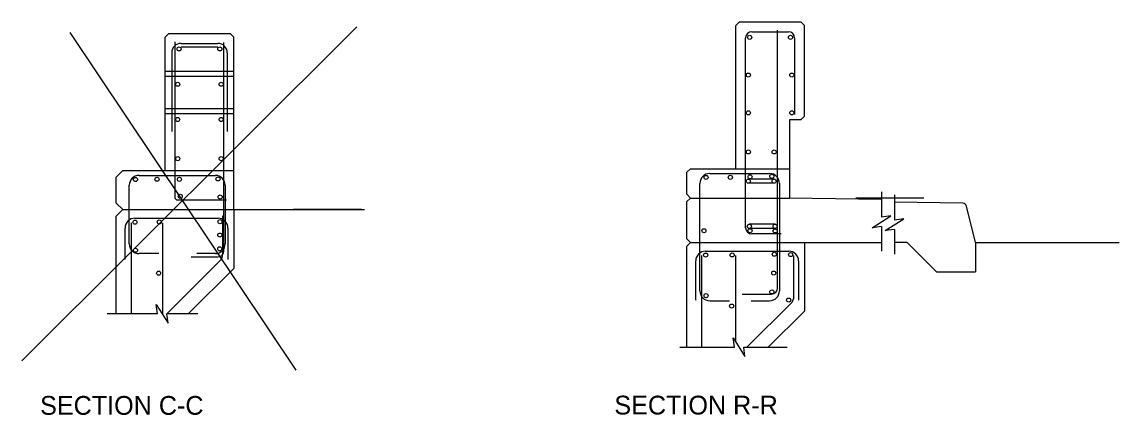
# Model space of a CAD drawing. Extents: x -815.2 to -743.8, y 426.8 to 447.4.
# Drawn here: x -774.24 to -755.57, y 426.85 to 433.55 of the extents above; entities that cross this region are included whole.
import ezdxf

# ---------------------------------------------------------------- set-up
doc = ezdxf.new("R2010")
doc.units = 0
for name, color, linetype in [('rd_PROFILE-FINISH', 7, 'Continuous'), ('str_Concrete-A', 7, 'Continuous'), ('str_Concrete-B', 7, 'Continuous'), ('str_Concrete-C', 7, 'Continuous'), ('str_Grades-A', 7, 'Continuous'), ('str_Prestressed-Components-A', 7, 'Continuous'), ('str_Reinforcement-A', 7, 'Continuous'), ('str_Reinforcement-B', 7, 'Continuous'), ('str_Reinforcement-D', 7, 'Continuous'), ('str_Reinforcement-E', 7, 'Continuous'), ('str_Structural-Steel-A', 7, 'Continuous'), ('str_Text-A', 7, 'Continuous')]:
    doc.layers.add(name, color=color, linetype=linetype)

msp = doc.modelspace()

# ---------------------------------------------------------------- linework, layer by layer
at = {"layer": 'rd_PROFILE-FINISH'}
msp.add_line((-770.639, 430.353), (-768.416, 430.353), dxfattribs=at)
at = {"layer": 'str_Concrete-A'}
for p, q in [((-762.032, 433.551), (-762.095, 433.489)), ((-762.032, 433.551), (-760.99, 433.551)), ((-760.928, 433.489), (-760.99, 433.551)), ((-762.095, 431.051), (-762.095, 433.489)), ((-760.928, 431.947), (-760.928, 433.489)), ((-771.806, 433.29), (-771.743, 433.353)), ((-771.806, 431.02), (-771.806, 433.29)), ((-771.743, 433.353), (-770.702, 433.353)), ((-770.702, 433.353), (-770.639, 433.29)), ((-770.639, 431.02), (-770.639, 433.29)), ((-761.181, 431.884), (-761.181, 430.551)), ((-760.99, 431.884), (-761.181, 431.884)), ((-760.99, 431.884), (-760.928, 431.947)), ((-772.528, 431.02), (-772.639, 430.908)), ((-772.528, 431.02), (-771.806, 431.02)), ((-771.806, 431.02), (-770.639, 431.02)), ((-770.639, 430.353), (-770.639, 431.02)), ((-762.865, 431.051), (-762.928, 430.989)), ((-762.928, 430.614), (-762.928, 430.989)), ((-762.865, 431.051), (-762.095, 431.051)), ((-762.095, 431.051), (-761.181, 431.051)), ((-772.639, 430.464), (-772.639, 430.908)), ((-762.865, 430.551), (-762.928, 430.614)), ((-772.528, 430.353), (-772.639, 430.464)), ((-772.528, 430.353), (-772.639, 430.242)), ((-772.639, 428.579), (-772.639, 430.242)), ((-772.528, 430.353), (-770.639, 430.353)), ((-770.639, 430.353), (-770.639, 429.353)), ((-771.413, 428.579), (-770.639, 429.353)), ((-771.938, 428.579), (-772.794, 428.579)), ((-771.252, 428.579), (-771.778, 428.579))]:
    msp.add_line(p, q, dxfattribs=at)
msp.add_lwpolyline([(-771.938, 428.579), (-771.958, 428.739), (-771.758, 428.419), (-771.778, 428.579)], dxfattribs=at)
at = {"layer": 'str_Concrete-B'}
for p, q in [((-774.244, 427.779), (-768.542, 433.47)), ((-773.431, 433.373), (-769.582, 427.616)), ((-762.865, 429.792), (-762.928, 429.729)), ((-762.928, 428.011), (-762.928, 429.729)), ((-760.928, 429.792), (-760.928, 428.625)), ((-761.542, 428.011), (-760.928, 428.625)), ((-762.139, 428.171), (-761.939, 427.851)), ((-762.119, 428.011), (-762.139, 428.171)), ((-763.05, 428.011), (-762.119, 428.011)), ((-761.939, 427.851), (-761.959, 428.011)), ((-761.959, 428.011), (-761.221, 428.011))]:
    msp.add_line(p, q, dxfattribs=at)
at = {"layer": 'str_Concrete-C'}
for p, q in [((-759.616, 430.656), (-759.616, 430.225)), ((-759.395, 430.607), (-759.395, 430.176)), ((-762.865, 430.551), (-762.928, 430.489)), ((-762.928, 429.854), (-762.928, 430.489)), ((-762.865, 430.551), (-761.181, 430.551)), ((-759.616, 430.528), (-761.181, 430.551)), ((-758.229, 430.462), (-759.395, 430.479)), ((-758.015, 429.792), (-758.17, 430.414)), ((-759.776, 430.045), (-759.456, 430.245)), ((-759.456, 430.245), (-759.616, 430.225)), ((-759.555, 429.996), (-759.235, 430.196)), ((-759.235, 430.196), (-759.395, 430.176)), ((-759.616, 430.065), (-759.776, 430.045)), ((-759.616, 430.065), (-759.616, 429.644)), ((-759.395, 430.016), (-759.555, 429.996)), ((-759.395, 430.016), (-759.395, 429.595)), ((-762.865, 429.792), (-762.928, 429.854)), ((-762.865, 429.792), (-759.616, 429.792)), ((-759.181, 429.792), (-759.395, 429.792)), ((-759.181, 429.792), (-758.681, 429.292)), ((-758.015, 429.792), (-758.015, 429.292)), ((-758.681, 429.292), (-758.015, 429.292))]:
    msp.add_line(p, q, dxfattribs=at)
msp.add_arc((-758.23, 430.399), 0.0625, 13.9885, 89.1406, dxfattribs=at)
at = {"layer": 'str_Grades-A'}
for p, q in [((-758.895, 430.551), (-760.051, 430.551)), ((-768.463, 430.353), (-769.62, 430.353)), ((-758.015, 429.792), (-755.572, 429.792))]:
    msp.add_line(p, q, dxfattribs=at)
at = {"layer": 'str_Prestressed-Components-A'}
for p, q in [((-761.387, 429.031), (-761.387, 433.409)), ((-761.984, 428.913), (-761.49, 428.913))]:
    msp.add_line(p, q, dxfattribs=at)
msp.add_arc((-761.49, 429.018), 0.104, 270, 7.529, dxfattribs=at)
at = {"layer": 'str_Reinforcement-A'}
for p, q in [((-761.824, 433.384), (-761.199, 433.384)), ((-771.639, 433.21), (-771.639, 430.561)), ((-771.533, 433.186), (-770.912, 433.186)), ((-770.806, 429.651), (-770.806, 433.201)), ((-761.928, 430.042), (-761.928, 433.28)), ((-761.095, 433.28), (-761.095, 431.976)), ((-771.695, 433.024), (-771.695, 431.686)), ((-771.533, 433.129), (-770.912, 433.129)), ((-770.75, 433.024), (-770.75, 431.686)), ((-761.443, 430.872), (-761.881, 430.872)), ((-761.443, 430.803), (-761.881, 430.803)), ((-771.598, 430.52), (-770.763, 430.52)), ((-772.321, 430.207), (-770.905, 430.207)), ((-770.827, 429.598), (-770.827, 430.245)), ((-772.487, 429.505), (-772.487, 430.04)), ((-772.382, 428.579), (-772.382, 430.131)), ((-771.846, 428.579), (-771.846, 430.131)), ((-770.739, 430.04), (-770.739, 429.505)), ((-761.427, 430.103), (-761.865, 430.103)), ((-761.427, 430.034), (-761.865, 430.034)), ((-761.325, 429.938), (-761.824, 429.938)), ((-762.609, 429.646), (-761.194, 429.646)), ((-770.875, 429.48), (-771.776, 428.579)), ((-771.363, 429.547), (-770.91, 429.547)), ((-762.776, 428.813), (-762.776, 429.479)), ((-762.671, 428.011), (-762.671, 429.57)), ((-762.094, 428.1), (-762.094, 429.57)), ((-761.115, 429.57), (-761.115, 428.834)), ((-761.027, 429.479), (-761.027, 428.813)), ((-761.138, 428.778), (-761.905, 428.011))]:
    msp.add_line(p, q, dxfattribs=at)
for centre in [(-761.858, 433.289), (-761.164, 433.289), (-761.88, 432.646), (-761.142, 432.646), (-761.88, 432.002), (-761.142, 432.002), (-761.88, 431.336), (-761.442, 431.336), (-762.601, 430.902), (-762.188, 430.904), (-761.853, 430.912), (-761.482, 430.921), (-761.881, 430.838), (-761.443, 430.838), (-762.637, 429.993), (-761.865, 430.068), (-761.853, 429.993), (-761.427, 430.068), (-761.425, 429.99), (-761.439, 429.593), (-762.608, 429.579), (-762.156, 429.582), (-761.163, 429.587), (-761.449, 429.272), (-762.601, 428.888), (-761.481, 428.951), (-762.166, 428.71), (-761.195, 428.812)]:
    msp.add_circle(centre, 0.0348, dxfattribs=at)
for centre, radius, start, end in [((-761.824, 433.28), 0.104, 90, 180), ((-761.199, 433.28), 0.104, 0, 90), ((-771.533, 433.024), 0.162, 90, 180), ((-770.912, 433.024), 0.162, 0, 90), ((-771.598, 430.561), 0.0417, 180, 270), ((-772.321, 430.04), 0.167, 90, 180), ((-770.905, 430.04), 0.167, 0, 90), ((-761.824, 430.042), 0.104, 180, 270), ((-770.91, 429.651), 0.104, 270, 360), ((-762.609, 429.479), 0.167, 90, 180), ((-761.194, 429.479), 0.167, 0, 90), ((-770.993, 429.598), 0.167, 315, 0), ((-761.195, 428.834), 0.0794, 315, 0)]:
    msp.add_arc(centre, radius, start, end, dxfattribs=at)
at = {"layer": 'str_Reinforcement-B'}
for p, q in [((-772.25, 430.936), (-770.952, 430.936)), ((-762.539, 430.968), (-761.52, 430.968)), ((-772.417, 429.77), (-772.417, 430.769)), ((-770.785, 430.769), (-770.785, 429.77)), ((-762.706, 428.968), (-762.706, 430.801)), ((-761.353, 430.801), (-761.353, 428.968)), ((-771.916, 429.603), (-772.25, 429.603)), ((-770.952, 429.603), (-771.267, 429.603)), ((-762.539, 428.801), (-762.205, 428.801)), ((-761.834, 428.801), (-761.52, 428.801))]:
    msp.add_line(p, q, dxfattribs=at)
for centre, start, end in [((-772.25, 430.769), 90, 180), ((-770.952, 430.769), 0, 90), ((-762.539, 430.801), 90, 180), ((-761.52, 430.801), 0, 90), ((-772.25, 429.77), 180, 270), ((-770.952, 429.77), 270, 360), ((-762.539, 428.968), 180, 270), ((-761.52, 428.968), 270, 360)]:
    msp.add_arc(centre, 0.167, start, end, dxfattribs=at)
at = {"layer": 'str_Reinforcement-D'}
for centre in [(-772.312, 430.866), (-771.945, 430.871), (-771.564, 430.87), (-770.907, 430.876), (-771.549, 430.579), (-770.87, 430.568), (-772.32, 430.14), (-771.907, 430.143), (-770.875, 430.148), (-770.876, 429.92), (-772.312, 429.661), (-770.878, 429.686), (-771.918, 429.271)]:
    msp.add_circle(centre, 0.0348, dxfattribs=at)
at = {"layer": 'str_Reinforcement-E'}
for centre in [(-771.569, 433.091), (-770.876, 433.091), (-771.592, 432.489), (-770.853, 432.489), (-771.592, 431.888), (-770.853, 431.888), (-771.592, 431.221), (-770.853, 431.221)]:
    msp.add_circle(centre, 0.0348, dxfattribs=at)
at = {"layer": 'str_Structural-Steel-A'}
for p, q in [((-771.806, 432.712), (-770.639, 432.712)), ((-771.806, 432.629), (-770.639, 432.629)), ((-771.806, 432.077), (-770.639, 432.077)), ((-771.806, 431.993), (-770.639, 431.993))]:
    msp.add_line(p, q, dxfattribs=at)

# ---------------------------------------------------------------- texts
at = {"layer": 'str_Text-A'}
for s, p in [('SECTION C-C', (-773.935, 426.858)), ('SECTION R-R', (-764.162, 426.863))]:
    msp.add_text(s, height=0.32004, dxfattribs=at).set_placement(p)

doc.saveas('drawing.dxf')
